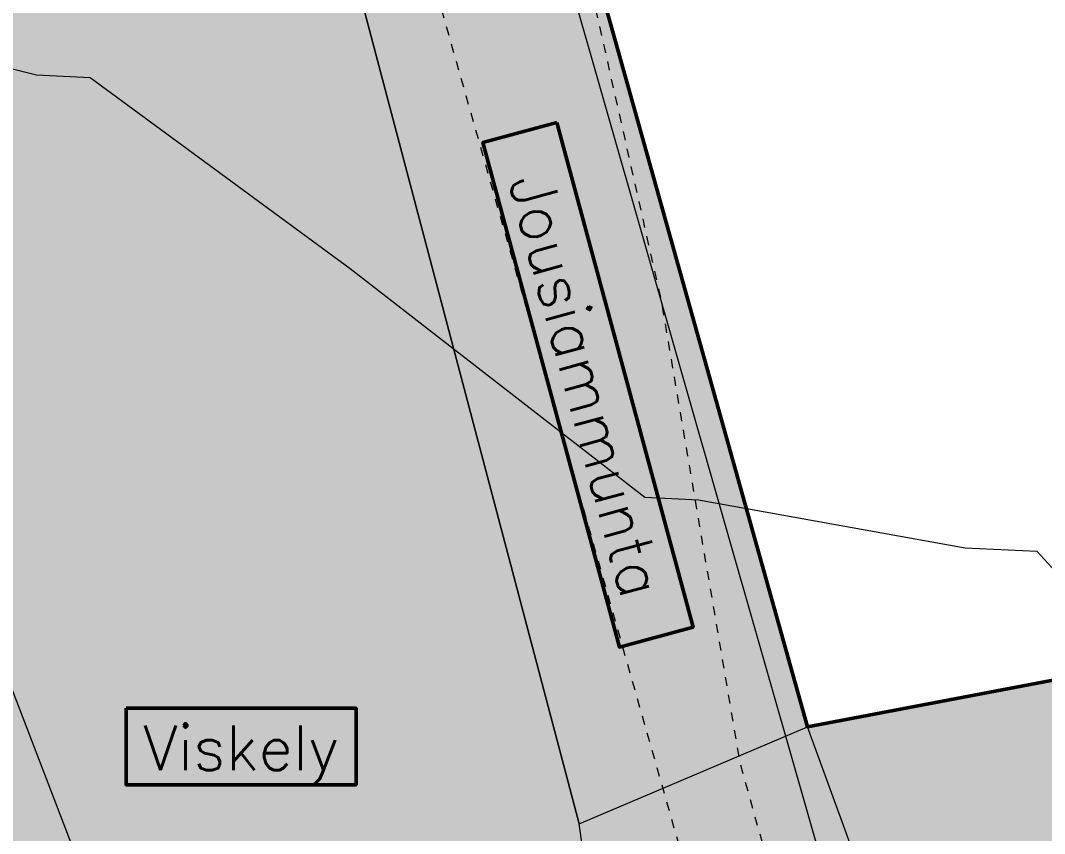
# Model space of a CAD drawing. Header units: millimetres. Extents: x 396621004 to 402046651, y 6785344214 to 6789799943.
# Drawn here: x 398733686 to 398790852, y 6786979029 to 6787024423 of the extents above; entities that cross this region are included whole.
import ezdxf

# ---------------------------------------------------------------- set-up
doc = ezdxf.new("R2010")
doc.units = ezdxf.units.MM
doc.header["$MEASUREMENT"] = 0
doc.linetypes.add('Katkoviiva', pattern=[4233.333333, 2116.666667, -2116.666667])
doc.linetypes.add('Katkoviiva kopio', pattern=[1000, 500, -500])
for name, color, linetype, lineweight in [('01 Ilmakuva - tiet_Kynä_nro__2', 8, 'Continuous', 15), ('02 Johtolinjat_Kynä_nro__101', 252, 'Continuous', 15), ('02 Korkeuskayrat_Kynä_nro__2', 8, 'Continuous', 15), ('03 Ohjelmalaaksot_Kynä_nro__1', 7, 'Continuous', 13), ('03 Reitit_Kynä_nro__120', 7, 'Continuous', 20)]:
    doc.layers.add(name, color=color, linetype=linetype, lineweight=lineweight)
for name, color, linetype, lineweight, true_color in [('03 Ohjelmalaaksot_Kynä_nro__203', 7, 'Continuous', 50, 0xf6ea27), ('03 Ohjelmalaaksot_Kynä_nro__204', 7, 'Continuous', 50, 0x83e1e0), ('03 Ohjelmalaaksot_Kynä_nro__224', 7, 'Continuous', 0, 0xa1e8e9)]:
    doc.layers.add(name, color=color, linetype=linetype, lineweight=lineweight, true_color=true_color)

msp = doc.modelspace()

# ---------------------------------------------------------------- hatches: boundary and pattern name
at = {"layer": '03 Ohjelmalaaksot_Kynä_nro__204', "linetype": 'Continuous', "lineweight": 0, "true_color": 0x417070}
for points in [[(398764868.78, 6786979560.6), (398777611.98, 6786984993.62), (398756998.25, 6787058609.49), (398745980.17, 6787051091.13)], [(398699939.69, 6787007804.12), (398708847.35, 6786985791.37), (398716290.13, 6786956112.18), (398748563.37, 6786967723.12), (398766011.35, 6786971606.89), (398764868.78, 6786979560.6), (398745980.17, 6787051091.13), (398741641.59, 6787048130.63), (398726229.53, 6787049023.55), (398717519.6, 6787046663.01), (398703250.13, 6787038676.18)], [(398814895.07, 6786992075.64), (398825688.23, 6786998032.15), (398831815.62, 6786961415.73), (398798632.17, 6786961666.28), (398783726.82, 6786968259.96), (398777611.98, 6786984993.62)]]:
    msp.add_hatch(color=147, dxfattribs=at).paths.add_polyline_path(points)
at = {"layer": '03 Ohjelmalaaksot_Kynä_nro__224', "linetype": 'Continuous', "lineweight": 0, "true_color": 0x507474}
h = msp.add_hatch(color=147, dxfattribs=at)
h.paths.add_polyline_path([(398698903.59, 6787017116.25), (398699080.49, 6787014835.73), (398699526.93, 6787012455.18), (398699779.64, 6787010234.67), (398699813.33, 6787008884.36), (398699939.69, 6787007804.12), (398700605.15, 6787004633.39), (398701068.44, 6787002322.86), (398701944.49, 6786999982.33), (398702197.19, 6786998682.03), (398702593.1, 6786997441.75), (398703494.42, 6786995381.28), (398704378.89, 6786994030.97), (398705010.65, 6786992990.73), (398706088.86, 6786989639.96), (398706619.55, 6786988319.66), (398707310.28, 6786987129.39), (398707723.03, 6786986099.15), (398708186.32, 6786983928.66), (398708295.83, 6786982578.35), (398708127.36, 6786981378.07), (398707680.91, 6786980207.8), (398707242.89, 6786979177.57), (398707150.23, 6786978047.31), (398707065.99, 6786976997.07), (398707251.31, 6786975696.77), (398707664.07, 6786974676.54), (398708548.54, 6786972406.02), (398709710.98, 6786970105.49), (398710342.75, 6786969065.25), (398710822.89, 6786967965), (398711277.76, 6786965654.47), (398711606.28, 6786964494.21), (398712743.45, 6786959142.98), (398713400.49, 6786956682.42), (398713602.65, 6786955602.17), (398713855.36, 6786954371.89), (398713904.03, 6786954111.85), (398716290.13, 6786956112.18), (398722572.31, 6786958372.32), (398738467.07, 6786964090.78), (398748563.37, 6786967723.12), (398766011.35, 6786971606.89), (398782158.12, 6786959496.82), (398786149.17, 6786930344.57), (398769909.9, 6786892427.73), (398766362.02, 6786884143.84), (398747300.52, 6786865082.34), (398746128.31, 6786862879.43), (398746606.05, 6786862870.96), (398748855.13, 6786862550.89), (398750127.09, 6786862450.86), (398751348.5, 6786862630.9), (398752586.76, 6786863031), (398755189.63, 6786863611.13), (398755192.87, 6786863611.99), (398756200.45, 6786863881.19), (398757354.48, 6786864071.23), (398759763.61, 6786863951.21), (398762021.11, 6786863841.18), (398763436.27, 6786863731.16), (398764565.02, 6786863641.14), (398766898.34, 6786862670.91), (398768220.83, 6786862280.82), (398769518.06, 6786861680.69), (398771741.87, 6786860160.34), (398772820.08, 6786859430.17), (398773957.26, 6786858629.99), (398775119.71, 6786858039.85), (398777865.78, 6786856829.58), (398778893.45, 6786856389.48), (398780182.25, 6786855649.31), (398781327.85, 6786854849.12), (398782523.99, 6786853828.89), (398782887.24, 6786853508.82), (398784961.65, 6786851725.85), (398785716.51, 6786851168.28), (398786786.3, 6786850298.08), (398789170.16, 6786848117.58), (398808735.03, 6786863793.09), (398823310.54, 6786867645.03), (398839745.86, 6786876051.42), (398850999.37, 6786887616.53), (398860695.62, 6786897582.69), (398891528.82, 6786924102.23), (398899614.94, 6786934309.2), (398888818.23, 6786936374.46), (398852292.67, 6787012714.58), (398814895.07, 6786992075.64), (398805025.55, 6786990200.9), (398777611.98, 6786984993.62), (398756998.25, 6787058609.49), (398741641.59, 6787048130.63), (398726847.89, 6787049971.25), (398726229.53, 6787049023.55), (398725294.52, 6787048033.32), (398724174.19, 6787047333.16), (398723163.36, 6787047063.1), (398721866.14, 6787046813.04), (398719608.63, 6787046993.08), (398718538.84, 6787047003.09), (398717519.6, 6787046663.01), (398715304.21, 6787045562.76), (398710907.12, 6787043922.38), (398708775.97, 6787042952.16), (398707596.68, 6787042412.03), (398706560.58, 6787041851.91), (398704463.12, 6787039681.41), (398702037.15, 6787037670.95), (398701034.75, 6787036680.72), (398699948.11, 6787035560.47), (398699569.05, 6787034390.2), (398699484.82, 6787033259.94), (398699299.5, 6787030999.42), (398699072.06, 6787026338.36), (398699189.99, 6787021567.27), (398699013.1, 6787019376.76), (398698928.86, 6787018246.51)])
h.paths.add_polyline_path([(398705745.91, 6787014005.8), (398704538.93, 6787020136.94), (398704698.64, 6787020688.27)], flags=0)

# ---------------------------------------------------------------- linework, layer by layer
at = {"layer": '01 Ilmakuva - tiet_Kynä_nro__2', "color": 8, "linetype": 'Katkoviiva kopio', "lineweight": 15, "flags": 128}
for points in [[(398806436.84, 6786865777.59), (398773855.17, 6786982996.39), (398769488.58, 6787008669.84), (398755507.38, 6787070912.84), (398734034.25, 6787132535.22), (398711105.94, 6787201709.99)], [(398707555.15, 6787198065.88), (398733719.39, 6787107608.41), (398774084.74, 6786965551.86), (398801674.75, 6786861476.34)]]:
    msp.add_lwpolyline(points, dxfattribs=at)
at = {"layer": '02 Johtolinjat_Kynä_nro__101', "color": 252, "linetype": 'Continuous', "lineweight": 15, "flags": 128}
msp.add_lwpolyline([(399109272.78, 6786429771.88), (399058116.67, 6786493566.47), (399008780.05, 6786556000.75), (398959923.57, 6786617394.8), (398915278.85, 6786682579.71), (398870592.01, 6786747634.6), (398826410.59, 6786812369.41), (398809723.57, 6786868842.33), (398803961.88, 6786888316.78), (398783779.1, 6786958692.88), (398742419.56, 6787103335.97), (398703073.24, 6787240347.32), (398683303.21, 6787308612.94), (398655707.72, 6787374548.02)], dxfattribs=at)
at = {"layer": '02 Korkeuskayrat_Kynä_nro__2', "color": 8, "linetype": 'Continuous', "lineweight": 15, "flags": 128}
msp.add_lwpolyline([(398735158.47, 6786903230.19), (398734391.93, 6786908271.35), (398738350.99, 6786929106.11), (398739681.91, 6786958082.74), (398738047.74, 6786966164.59), (398738233.06, 6786970165.51), (398736506.24, 6786976246.9), (398736598.9, 6786978247.36), (398730340.21, 6786994551.09), (398722043.03, 6787009944.61), (398722177.81, 6787012945.29), (398720316.21, 6787016036), (398721453.39, 6787018986.68), (398729632.64, 6787022617.51), (398734577.25, 6787021387.22), (398737576.03, 6787021247.19), (398752098.19, 6787010574.75), (398768532.5, 6786997801.83), (398771531.28, 6786997661.8), (398786424.09, 6786994981.18), (398790425.26, 6786994791.14), (398793280.84, 6786991660.42)], dxfattribs=at)
at = {"layer": '03 Ohjelmalaaksot_Kynä_nro__1', "color": 7, "linetype": 'Continuous', "lineweight": 13, "flags": 128}
for points in [[(398764868.78, 6786979560.6), (398777611.98, 6786984993.62), (398756998.25, 6787058609.49), (398745980.17, 6787051091.13)], [(398699939.69, 6787007804.12), (398708847.35, 6786985791.37), (398716290.13, 6786956112.18), (398748563.37, 6786967723.12), (398766011.35, 6786971606.89), (398764868.78, 6786979560.6), (398745980.17, 6787051091.13), (398741641.59, 6787048130.63), (398726229.53, 6787049023.55), (398717519.6, 6787046663.01), (398703250.13, 6787038676.18)], [(398814895.07, 6786992075.64), (398825688.23, 6786998032.15), (398831815.62, 6786961415.73), (398798632.17, 6786961666.28), (398783726.82, 6786968259.96), (398777611.98, 6786984993.62)]]:
    msp.add_lwpolyline(points, close=True, dxfattribs=at)
at = {"layer": '03 Ohjelmalaaksot_Kynä_nro__203', "color": 2, "linetype": 'Continuous', "lineweight": 50, "true_color": 0xf6ea27, "flags": 128}
for points in [[(398763621.53, 6787018718.7), (398771236.41, 6786990551.67), (398767119.49, 6786989438.68), (398759504.61, 6787017605.71)], [(398739577.21, 6786986019.45), (398752423.01, 6786986019.45), (398752423.01, 6786981754.74), (398739577.21, 6786981754.74)]]:
    msp.add_lwpolyline(points, close=True, dxfattribs=at)
at = {"layer": '03 Ohjelmalaaksot_Kynä_nro__204', "color": 141, "linetype": 'Continuous', "lineweight": 50, "true_color": 0x83e1e0, "flags": 128}
msp.add_lwpolyline([(398805025.55, 6786990200.9), (398777611.98, 6786984993.62), (398756998.25, 6787058609.49)], dxfattribs=at)
at = {"layer": '03 Reitit_Kynä_nro__120', "color": 7, "linetype": 'Katkoviiva', "lineweight": 20}
msp.add_open_spline([(398734598.31, 6787234591.93), (398734598.31, 6787234591.93), (398740347.02, 6787232120.93), (398746007.81, 6787229457.66), (398753290.01, 6787226031.54), (398760438.29, 6787222325.05), (398767799.94, 6787219075.02), (398776658.88, 6787215163.96), (398785728.79, 6787211746.73), (398794840.44, 6787208464.19), (398805617.28, 6787204581.76), (398816534.62, 6787200904.87), (398826330.64, 6787195000.99), (398830207.41, 6787192664.53), (398833758.75, 6787189854.21), (398837283.75, 6787187014.35), (398842618.86, 6787182716.19), (398847825.06, 6787178247.74), (398852458.37, 6787173208.86), (398854690.67, 6787170781.16), (398856698.91, 6787168160.11), (398858733.59, 6787165564.5), (398862854.5, 6787160307.53), (398866876.99, 6787154963.86), (398871398.13, 6787150047.59), (398875845.24, 6787145211.81), (398880646.53, 6787140708.7), (398884861.33, 6787135671.63), (398888820.93, 6787130939.55), (398892155.37, 6787125722.79), (398895928.54, 6787120839.29), (398901284.13, 6787113907.7), (398907485.36, 6787107694.53), (398913385.07, 6787101214.86), (398919271.43, 6787094749.84), (398924845.76, 6787087922.26), (398931865.83, 6787082734.1), (398934708.32, 6787080633.36), (398937806.11, 6787078928.28), (398940944.42, 6787077300.84), (398950464.07, 6787072364.22), (398960308.81, 6787068060.14), (398970417.03, 6787064490.85), (398979209.52, 6787061386.15), (398988262.8, 6787059105.24), (398997313.29, 6787056854.75), (399005262.53, 6787054878.1), (399013233.27, 6787052984.08), (399021136.31, 6787050830.54), (399029399.16, 6787048578.96), (399037599.48, 6787046106.99), (399045780.82, 6787043574.1), (399061881.25, 6787038589.51), (399077945.85, 6787033470.93), (399094248.34, 6787029198.14), (399106360.03, 6787026023.74), (399118612.31, 6787023425.43), (399130804.36, 6787020572.57), (399142929.5, 6787017735.36), (399155001.43, 6787014659.9), (399167226.53, 6787012296.63), (399173462.21, 6787011091.19), (399179740.35, 6787010116.39), (399185980.67, 6787008934.88), (399192159.75, 6787007764.97), (399204360.61, 6787005258.07), (399204360.61, 6787005258.07)], degree=3, knots=[0, 0, 0, 0, 1, 1, 1, 2, 2, 2, 3, 3, 3, 4, 4, 4, 5, 5, 5, 6, 6, 6, 7, 7, 7, 8, 8, 8, 9, 9, 9, 10, 10, 10, 11, 11, 11, 12, 12, 12, 13, 13, 13, 14, 14, 14, 15, 15, 15, 16, 16, 16, 17, 17, 17, 18, 18, 18, 19, 19, 19, 20, 20, 20, 21, 21, 21, 22, 22, 22, 22], dxfattribs=at)

# ---------------------------------------------------------------- texts
at = {"layer": '03 Ohjelmalaaksot_Kynä_nro__1', "color": 7, "linetype": 'Continuous', "lineweight": 13, "insert": (398766509.05, 6787004386.49), "char_height": 2500, "attachment_point": 2, "rotation": 285.128118}
msp.add_mtext('\\A1;{\\pqc;\\Ftxt.shx;Jousiammunta}', dxfattribs=at)
at = {"layer": '03 Ohjelmalaaksot_Kynä_nro__1', "color": 7, "linetype": 'Continuous', "lineweight": 13, "insert": (398746000.11, 6786985066.51), "char_height": 2500, "attachment_point": 2}
msp.add_mtext('\\A1;{\\pqc;\\Ftxt.shx;Viskely}', dxfattribs=at)

doc.saveas('drawing.dxf')
